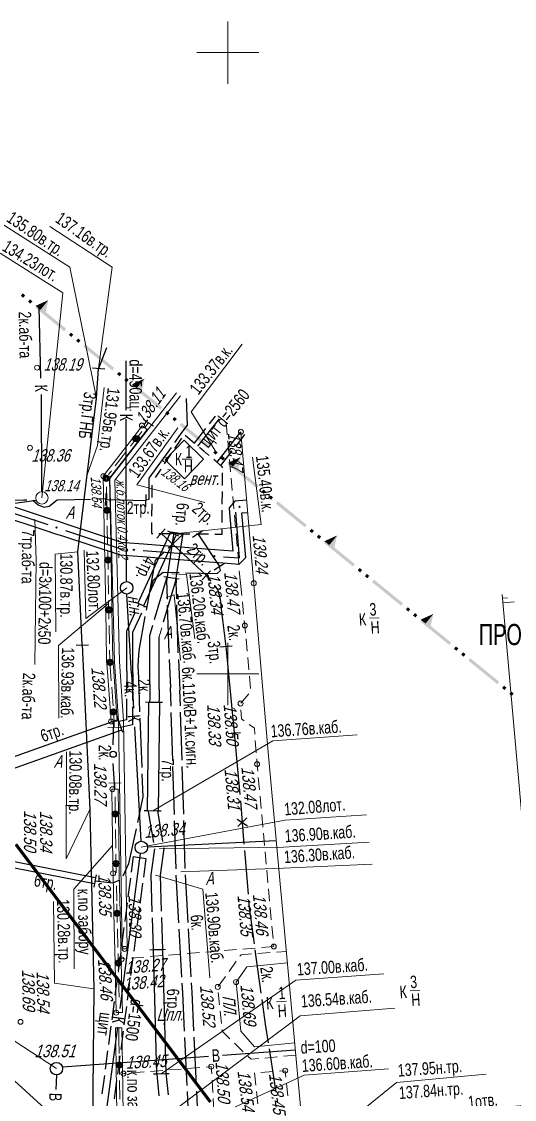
# Model space of a CAD drawing. Extents: x 10098 to 11902, y 8648 to 10202.
# Drawn here: x 11783.4 to 11823.1, y 8765.8 to 8852.5 of the extents above; entities that cross this region are included whole.
import ezdxf
from ezdxf.enums import TextEntityAlignment as Align

# ---------------------------------------------------------------- set-up
doc = ezdxf.new("R2010")
doc.units = 0
for name, color, linetype in [('1_Водопровод', 7, 'Continuous'), ('20_Строения', 7, 'Continuous'), ('21_Колодцы', 7, 'Continuous'), ('23_Ограждения', 7, 'Continuous'), ('25_Откосы', 7, 'Continuous'), ('38_Высотные_отметки', 7, 'Continuous'), ('50_Красные_линии', 7, 'Continuous'), ('51_Сетка_координат', 7, 'Continuous'), ('52_Топонимика', 7, 'Continuous'), ('Подписи_зданий', 7, 'Continuous')]:
    doc.layers.add(name, color=color, linetype=linetype)
for name, color, linetype, lineweight in [('4_Канализация', 16, 'Continuous', 30), ('6_Теплопровод', 3, 'Continuous', 30), ('7_Электрокабели', 1, 'Continuous', 30), ('8_Связь', 3, 'Continuous', 30)]:
    doc.layers.add(name, color=color, linetype=linetype, lineweight=lineweight)
doc.styles.add('mggt', font='russian_1251.shx', dxfattribs={"width": 0.75, "oblique": 18, "height": 1})
doc.styles.add('Style-RUSSIAN_1251', font='RUSSIAN_1251.shx')

msp = doc.modelspace()

# ---------------------------------------------------------------- hatches: boundary and pattern name
at = {"layer": '50_Красные_линии', "linetype": 'Continuous', "lineweight": 25}
for points in [[(11783.662, 8830.468), (11783.468, 8830.625), (11783.31, 8830.432), (11783.504, 8830.274)], [(11784.243, 8829.994), (11784.049, 8830.152), (11783.891, 8829.958), (11784.085, 8829.8)], [(11785.526, 8830.083), (11784.507, 8829.623), (11784.895, 8829.308)], [(11785.283, 8828.992), (11785.526, 8830.083), (11784.895, 8829.308)], [(11786.958, 8827.785), (11784.631, 8829.678), (11784.473, 8829.485), (11786.8, 8827.591)], [(11787.539, 8827.311), (11787.345, 8827.469), (11787.188, 8827.275), (11787.381, 8827.117)], [(11788.121, 8826.838), (11787.927, 8826.995), (11787.769, 8826.802), (11787.963, 8826.644)], [(11790.835, 8824.628), (11788.509, 8826.522), (11788.351, 8826.328), (11790.677, 8824.434)], [(11791.417, 8824.155), (11791.223, 8824.312), (11791.065, 8824.119), (11791.259, 8823.961)], [(11791.999, 8823.681), (11791.805, 8823.839), (11791.647, 8823.645), (11791.841, 8823.487)], [(11793.282, 8823.771), (11792.263, 8823.311), (11792.651, 8822.995)], [(11793.038, 8822.679), (11793.282, 8823.771), (11792.651, 8822.995)], [(11794.713, 8821.472), (11792.386, 8823.365), (11792.229, 8823.172), (11794.555, 8821.278)], [(11795.295, 8820.998), (11795.101, 8821.156), (11794.943, 8820.962), (11795.137, 8820.804)], [(11795.876, 8820.525), (11795.682, 8820.682), (11795.525, 8820.489), (11795.718, 8820.331)], [(11798.591, 8818.315), (11796.264, 8820.209), (11796.106, 8820.015), (11798.433, 8818.121)], [(11799.172, 8817.842), (11798.978, 8817.999), (11798.821, 8817.806), (11799.014, 8817.648)], [(11799.754, 8817.368), (11799.56, 8817.526), (11799.402, 8817.332), (11799.596, 8817.174)], [(11802.468, 8815.159), (11800.142, 8817.052), (11799.984, 8816.859), (11802.311, 8814.965)], [(11801.037, 8817.458), (11800.018, 8816.998), (11800.406, 8816.682)], [(11800.794, 8816.367), (11801.037, 8817.458), (11800.406, 8816.682)], [(11803.05, 8814.685), (11802.856, 8814.843), (11802.698, 8814.649), (11802.892, 8814.491)], [(11803.632, 8814.212), (11803.438, 8814.369), (11803.28, 8814.176), (11803.474, 8814.018)], [(11806.346, 8812.002), (11804.019, 8813.896), (11803.862, 8813.702), (11806.188, 8811.808)], [(11806.928, 8811.529), (11806.734, 8811.686), (11806.576, 8811.493), (11806.77, 8811.335)], [(11807.509, 8811.055), (11807.315, 8811.213), (11807.158, 8811.019), (11807.352, 8810.861)], [(11810.224, 8808.846), (11807.897, 8810.74), (11807.739, 8810.546), (11810.066, 8808.652)], [(11808.793, 8811.145), (11807.774, 8810.685), (11808.162, 8810.369)], [(11808.55, 8810.054), (11808.793, 8811.145), (11808.162, 8810.369)], [(11810.805, 8808.372), (11810.612, 8808.53), (11810.454, 8808.336), (11810.648, 8808.178)], [(11811.387, 8807.899), (11811.193, 8808.056), (11811.035, 8807.863), (11811.229, 8807.705)], [(11814.101, 8805.689), (11811.775, 8807.583), (11811.617, 8807.389), (11813.944, 8805.495)], [(11814.683, 8805.216), (11814.489, 8805.373), (11814.331, 8805.18), (11814.525, 8805.022)], [(11815.265, 8804.742), (11815.071, 8804.9), (11814.913, 8804.706), (11815.107, 8804.548)], [(11816.549, 8804.832), (11815.53, 8804.372), (11815.917, 8804.057)], [(11816.305, 8803.741), (11816.549, 8804.832), (11815.917, 8804.057)], [(11817.979, 8802.533), (11815.653, 8804.427), (11815.495, 8804.233), (11817.821, 8802.339)], [(11818.561, 8802.059), (11818.367, 8802.217), (11818.209, 8802.023), (11818.403, 8801.865)], [(11819.142, 8801.586), (11818.949, 8801.743), (11818.791, 8801.55), (11818.985, 8801.392)], [(11821.857, 8799.376), (11819.53, 8801.27), (11819.372, 8801.076), (11821.699, 8799.182)], [(11822.438, 8798.903), (11822.245, 8799.06), (11822.087, 8798.867), (11822.281, 8798.709)], [(11823.02, 8798.429), (11822.826, 8798.587), (11822.668, 8798.393), (11822.862, 8798.235)], [(11783.611, 8785.569), (11783.008, 8786.367), (11782.808, 8786.216), (11783.411, 8785.418)], [(11784.214, 8784.772), (11783.611, 8785.569), (11783.411, 8785.418), (11784.014, 8784.621)], [(11784.817, 8783.974), (11784.214, 8784.772), (11784.014, 8784.621), (11784.618, 8783.823)], [(11785.42, 8783.176), (11784.817, 8783.974), (11784.618, 8783.823), (11785.221, 8783.025)], [(11786.023, 8782.379), (11785.42, 8783.176), (11785.221, 8783.025), (11785.824, 8782.228)], [(11786.626, 8781.581), (11786.023, 8782.379), (11785.824, 8782.228), (11786.427, 8781.43)], [(11787.23, 8780.783), (11786.626, 8781.581), (11786.427, 8781.43), (11787.03, 8780.633)], [(11787.833, 8779.986), (11787.23, 8780.783), (11787.03, 8780.633), (11787.633, 8779.835)], [(11788.436, 8779.188), (11787.833, 8779.986), (11787.633, 8779.835), (11788.237, 8779.037)], [(11789.039, 8778.39), (11788.436, 8779.188), (11788.237, 8779.037), (11788.84, 8778.24)], [(11789.642, 8777.593), (11789.039, 8778.39), (11788.84, 8778.24), (11789.443, 8777.442)], [(11790.245, 8776.795), (11789.642, 8777.593), (11789.443, 8777.442), (11790.046, 8776.644)], [(11790.848, 8775.998), (11790.245, 8776.795), (11790.046, 8776.644), (11790.649, 8775.847)], [(11791.452, 8775.2), (11790.848, 8775.998), (11790.649, 8775.847), (11791.252, 8775.049)], [(11792.055, 8774.402), (11791.452, 8775.2), (11791.252, 8775.049), (11791.855, 8774.252)], [(11792.658, 8773.605), (11792.055, 8774.402), (11791.855, 8774.252), (11792.459, 8773.454)], [(11793.261, 8772.807), (11792.658, 8773.605), (11792.459, 8773.454), (11793.062, 8772.656)], [(11793.864, 8772.009), (11793.261, 8772.807), (11793.062, 8772.656), (11793.665, 8771.859)], [(11794.467, 8771.212), (11793.864, 8772.009), (11793.665, 8771.859), (11794.268, 8771.061)], [(11795.071, 8770.414), (11794.467, 8771.212), (11794.268, 8771.061), (11794.871, 8770.263)], [(11795.674, 8769.617), (11795.071, 8770.414), (11794.871, 8770.263), (11795.474, 8769.466)], [(11796.277, 8768.819), (11795.674, 8769.617), (11795.474, 8769.466), (11796.077, 8768.668)], [(11796.88, 8768.021), (11796.277, 8768.819), (11796.077, 8768.668), (11796.681, 8767.87)], [(11797.483, 8767.224), (11796.88, 8768.021), (11796.681, 8767.87), (11797.284, 8767.073)], [(11798.086, 8766.426), (11797.483, 8767.224), (11797.284, 8767.073), (11797.887, 8766.275)], [(11798.689, 8765.628), (11798.086, 8766.426), (11797.887, 8766.275), (11798.49, 8765.478)]]:
    msp.add_hatch(color=8, dxfattribs=at).paths.add_polyline_path(points)

# ---------------------------------------------------------------- linework, layer by layer
at = {"layer": '1_Водопровод', "color": 8, "linetype": 'Continuous', "lineweight": 30}
for p, q in [((11786.659, 8768.39), (11796.647, 8769.112)), ((11796.647, 8769.112), (11798.426, 8769.24)), ((11799.566, 8769.323), (11805.433, 8769.747)), ((11786.147, 8766.56), (11786.215, 8767.742))]:
    msp.add_line(p, q, dxfattribs=at)
at = {"layer": '1_Водопровод', "color": 8, "linetype": 'Continuous', "lineweight": 15}
msp.add_lwpolyline([(11773.778, 8771.82), (11780.729, 8771.793), (11786.182, 8768.241)], dxfattribs=at)
at = {"layer": '20_Строения', "color": 8, "linetype": 'Continuous', "lineweight": 15}
for points in [[(11822.092, 8806.397), (11824.298, 8781.627), (11825.66, 8765.438), (11805.985, 8763.728), (11803.239, 8793.698), (11801.044, 8819.462)], [(11805.382, 8770.305), (11802.145, 8770.009), (11801.039, 8771.248), (11800.653, 8775.209), (11801.518, 8776.445), (11804.792, 8776.745)]]:
    msp.add_lwpolyline(points, dxfattribs=at)
at = {"layer": '20_Строения', "color": 8, "lineweight": 15, "elevation": 139.064, "flags": 128}
msp.add_lwpolyline([(11794.939, 8817.241), (11796.467, 8818.813), (11798.035, 8817.287), (11796.507, 8815.716)], close=True, dxfattribs=at)
at = {"layer": '20_Строения', "color": 8, "lineweight": 15, "flags": 128}
for points in [[(11822.514, 8806.135), (11822.118, 8806.1)], [(11822.152, 8805.724), (11823.048, 8805.803)]]:
    msp.add_lwpolyline(points, dxfattribs=at)
at = {"layer": '21_Колодцы', "color": 8, "lineweight": 9}
for centre in [(11785.011, 8814.166), (11791.843, 8806.931)]:
    msp.add_circle(centre, 0.5, dxfattribs=at)
at = {"layer": '21_Колодцы', "color": 8, "linetype": 'Continuous'}
for centre in [(11791.843, 8806.931), (11793.02, 8786.044), (11786.182, 8768.241)]:
    msp.add_circle(centre, 0.5, dxfattribs=at)
at = {"layer": '23_Ограждения', "color": 8, "linetype": 'Continuous', "lineweight": 15}
for p, q in [((11793.177, 8820.512), (11793.995, 8819.938)), ((11792.144, 8818.333), (11793.062, 8819.519)), ((11792.405, 8819.079), (11793.094, 8819.971)), ((11792.801, 8818.773), (11793.493, 8819.668)), ((11793.586, 8820.225), (11793.294, 8819.819)), ((11799.941, 8819.253), (11799.852, 8820.249)), ((11789.958, 8815.915), (11792.405, 8819.079)), ((11790.458, 8815.744), (11792.801, 8818.773)), ((11800.074, 8817.759), (11799.986, 8818.755)), ((11790.921, 8816.751), (11791.838, 8817.937)), ((11800.207, 8816.264), (11800.119, 8817.261)), ((11790.385, 8816.059), (11790.615, 8816.355)), ((11790.008, 8813.158), (11789.958, 8815.915)), ((11790.508, 8813.167), (11790.458, 8815.744)), ((11800.34, 8814.77), (11800.252, 8815.766)), ((11790.242, 8814.024), (11790.224, 8815.058)), ((11800.474, 8813.276), (11800.385, 8814.272)), ((11790.271, 8812.412), (11790.244, 8813.912)), ((11790.08, 8809.158), (11790.008, 8813.158)), ((11790.58, 8809.167), (11790.508, 8813.167)), ((11800.607, 8811.782), (11800.518, 8812.778)), ((11790.307, 8810.412), (11790.28, 8811.912)), ((11800.74, 8810.288), (11800.651, 8811.284)), ((11790.343, 8808.413), (11790.316, 8809.913)), ((11790.152, 8805.159), (11790.08, 8809.158)), ((11790.652, 8805.168), (11790.58, 8809.167)), ((11800.873, 8808.794), (11800.784, 8809.79)), ((11801.006, 8807.3), (11800.917, 8808.296)), ((11790.379, 8806.413), (11790.352, 8807.913)), ((11801.006, 8807.3), (11801.109, 8806.305)), ((11790.415, 8804.413), (11790.388, 8805.913)), ((11801.161, 8805.808), (11801.264, 8804.813)), ((11790.224, 8801.159), (11790.152, 8805.159)), ((11790.724, 8801.169), (11790.652, 8805.168)), ((11790.451, 8802.414), (11790.424, 8803.914)), ((11801.316, 8804.316), (11801.359, 8803.902)), ((11801.359, 8803.902), (11801.412, 8803.321)), ((11801.457, 8802.823), (11801.547, 8801.827)), ((11790.474, 8801.164), (11790.46, 8801.914)), ((11801.592, 8801.329), (11801.682, 8800.333)), ((11790.294, 8800.169), (11790.224, 8801.159)), ((11790.597, 8799.439), (11790.49, 8800.935)), ((11790.522, 8800.496), (11790.495, 8800.868)), ((11790.793, 8800.205), (11790.722, 8801.195)), ((11790.58, 8796.179), (11790.294, 8800.169)), ((11791.078, 8796.215), (11790.793, 8800.205)), ((11801.727, 8799.835), (11801.818, 8798.839)), ((11790.74, 8797.444), (11790.633, 8798.94)), ((11801.685, 8798.398), (11801.034, 8797.639)), ((11790.829, 8796.197), (11790.776, 8796.945)), ((11801.049, 8797.123), (11801.092, 8796.396)), ((11790.833, 8795.697), (11790.829, 8796.197)), ((11801.092, 8796.396), (11801.313, 8796.237)), ((11791.333, 8795.707), (11790.333, 8795.687)), ((11801.719, 8795.946), (11802.13, 8795.65)), ((11802.13, 8795.65), (11802.167, 8795.158)), ((11802.205, 8794.659), (11802.28, 8793.662)), ((11802.317, 8793.163), (11802.349, 8792.74)), ((11802.349, 8792.74), (11802.401, 8792.167)), ((11802.447, 8791.669), (11802.538, 8790.673)), ((11790.39, 8791.215), (11791.39, 8791.234)), ((11790.89, 8791.225), (11790.893, 8790.725)), ((11790.672, 8788.74), (11790.643, 8790.721)), ((11790.913, 8789.363), (11790.902, 8790.106)), ((11791.172, 8788.747), (11791.143, 8790.729)), ((11802.584, 8790.175), (11802.675, 8789.18)), ((11790.933, 8787.994), (11790.911, 8789.493)), ((11790.731, 8784.74), (11790.672, 8788.74)), ((11791.23, 8784.748), (11791.172, 8788.747)), ((11802.72, 8788.682), (11802.811, 8787.686)), ((11790.962, 8785.994), (11790.94, 8787.494)), ((11802.857, 8787.188), (11802.948, 8786.192)), ((11802.994, 8785.694), (11803.085, 8784.698)), ((11790.742, 8783.953), (11790.731, 8784.74)), ((11790.991, 8783.994), (11790.97, 8785.494)), ((11791.242, 8783.962), (11791.23, 8784.748)), ((11790.492, 8783.951), (11790.492, 8783.953)), ((11790.738, 8784.203), (11790.734, 8784.498)), ((11790.817, 8780.739), (11790.742, 8783.951)), ((11791.316, 8780.751), (11791.242, 8783.962)), ((11803.13, 8784.2), (11803.221, 8783.205)), ((11791.043, 8781.749), (11791.015, 8782.953)), ((11803.267, 8782.707), (11803.358, 8781.711)), ((11791.084, 8779.995), (11791.049, 8781.495)), ((11790.909, 8776.74), (11790.817, 8780.739)), ((11791.409, 8776.752), (11791.316, 8780.751)), ((11803.403, 8781.213), (11803.495, 8780.217)), ((11803.54, 8779.719), (11803.631, 8778.723)), ((11791.13, 8777.996), (11791.095, 8779.495)), ((11800.701, 8777.828), (11799.704, 8777.747)), ((11802.196, 8777.949), (11801.199, 8777.868)), ((11803.691, 8778.07), (11802.694, 8777.989)), ((11803.677, 8778.225), (11803.691, 8778.07)), ((11791.177, 8775.996), (11791.142, 8777.496)), ((11791.73, 8777.102), (11791.401, 8777.075)), ((11793.225, 8777.223), (11792.228, 8777.142)), ((11794.72, 8777.344), (11793.724, 8777.263)), ((11796.215, 8777.465), (11795.219, 8777.384)), ((11797.711, 8777.586), (11796.714, 8777.505)), ((11799.206, 8777.707), (11798.209, 8777.626)), ((11800.969, 8777.283), (11801.058, 8777.405)), ((11801.058, 8777.405), (11801.904, 8777.469)), ((11802.403, 8777.506), (11803.4, 8777.581)), ((11803.899, 8777.618), (11804.707, 8777.679)), ((11791.002, 8772.741), (11790.909, 8776.74)), ((11791.502, 8772.753), (11791.409, 8776.752)), ((11800.087, 8776.069), (11800.675, 8776.878)), ((11791.223, 8773.997), (11791.188, 8775.496)), ((11799.205, 8774.856), (11799.793, 8775.665)), ((11799.322, 8773.372), (11799.222, 8774.367)), ((11799.472, 8771.88), (11799.372, 8772.875)), ((11790.992, 8768.524), (11790.951, 8771.515)), ((11791.492, 8768.531), (11791.451, 8771.521)), ((11799.535, 8771.255), (11799.522, 8771.382)), ((11800.16, 8770.647), (11799.535, 8771.255)), ((11791.229, 8769.462), (11791.214, 8770.583)), ((11801.236, 8769.602), (11800.519, 8770.299)), ((11791.252, 8767.777), (11791.231, 8769.277)), ((11801.864, 8768.991), (11801.594, 8769.253)), ((11803.979, 8769.189), (11802.983, 8769.096)), ((11805.472, 8769.329), (11804.476, 8769.236)), ((11791.046, 8764.524), (11790.992, 8768.524)), ((11791.546, 8764.531), (11791.492, 8768.531)), ((11797.737, 8768.329), (11796.741, 8768.25)), ((11798.657, 8768.401), (11798.236, 8768.368)), ((11798.692, 8767.824), (11798.657, 8768.401)), ((11802.485, 8769.049), (11801.864, 8768.991)), ((11791.756, 8767.859), (11791.581, 8767.845)), ((11793.251, 8767.976), (11792.254, 8767.898)), ((11794.747, 8768.094), (11793.75, 8768.015)), ((11796.242, 8768.211), (11795.245, 8768.133)), ((11802.145, 8767.904), (11802.256, 8766.91)), ((11803.646, 8768.01), (11802.648, 8767.939)), ((11804.616, 8768.078), (11804.145, 8768.045)), ((11804.67, 8767.553), (11804.616, 8768.078)), ((11791.279, 8765.778), (11791.258, 8767.277)), ((11798.782, 8766.327), (11798.722, 8767.325)), ((11804.824, 8766.061), (11804.722, 8767.056)), ((11798.873, 8764.83), (11798.812, 8765.828)), ((11802.311, 8766.413), (11802.421, 8765.419))]:
    msp.add_line(p, q, dxfattribs=at)
for points in [[(11793.094, 8819.971), (11793.493, 8819.668)], [(11790.58, 8796.179), (11791.078, 8796.215)], [(11790.643, 8790.721), (11791.143, 8790.728)], [(11791.002, 8772.747), (11791.502, 8772.753)], [(11790.951, 8771.515), (11791.451, 8771.522)], [(11791.214, 8770.583), (11791.214, 8771.518)]]:
    msp.add_lwpolyline(points, dxfattribs=at)
at = {"layer": '23_Ограждения', "color": 8, "linetype": 'Continuous', "lineweight": 30}
for centre, radius in [((11792.603, 8818.926), 0.25), ((11792.603, 8818.926), 0.175), ((11792.603, 8818.926), 0.1), ((11790.208, 8815.744), 0.25), ((11790.208, 8815.744), 0.175), ((11790.208, 8815.744), 0.1), ((11790.258, 8813.162), 0.25), ((11790.258, 8813.162), 0.175), ((11790.258, 8813.162), 0.1), ((11790.33, 8809.163), 0.25), ((11790.33, 8809.163), 0.175), ((11790.33, 8809.163), 0.1), ((11790.402, 8805.163), 0.25), ((11790.402, 8805.163), 0.175), ((11790.402, 8805.163), 0.1), ((11790.49, 8800.935), 0.25), ((11790.49, 8800.935), 0.175), ((11790.49, 8800.935), 0.1), ((11790.775, 8796.945), 0.25), ((11790.775, 8796.945), 0.175), ((11790.775, 8796.945), 0.1), ((11790.922, 8788.743), 0.25), ((11790.922, 8788.743), 0.175), ((11790.922, 8788.743), 0.1), ((11790.98, 8784.744), 0.25), ((11790.98, 8784.744), 0.175), ((11790.98, 8784.744), 0.1), ((11791.066, 8780.745), 0.25), ((11791.066, 8780.745), 0.175), ((11791.066, 8780.745), 0.1), ((11791.159, 8776.746), 0.25), ((11791.159, 8776.746), 0.175), ((11791.159, 8776.746), 0.1), ((11791.241, 8768.527), 0.25), ((11791.241, 8768.527), 0.175), ((11791.241, 8768.527), 0.1)]:
    msp.add_circle(centre, radius, dxfattribs=at)
at = {"layer": '25_Откосы', "color": 8, "linetype": 'Continuous', "lineweight": 15}
for points in [[(11791.469, 8777.881), (11791.193, 8796.222), (11790.862, 8800.985), (11790.492, 8815.729), (11795.865, 8822.633)], [(11791.869, 8777.887), (11791.593, 8796.239), (11791.261, 8801.004), (11790.895, 8815.596), (11796.181, 8822.387)], [(11791.469, 8777.881), (11791.869, 8777.887)]]:
    msp.add_lwpolyline(points, dxfattribs=at)
at = {"layer": '38_Высотные_отметки', "color": 8, "lineweight": 9}
for centre in [(11784.619, 8824.649, 138.19), (11793.064, 8819.994), (11801.042, 8819.489, 138.47), (11784.047, 8818.2, 138.36), (11794.938, 8817.244, 138.16), (11789.958, 8815.915, 138.64), (11802.081, 8807.298), (11801.359, 8803.902), (11801.019, 8797.622), (11790.58, 8796.179), (11802.349, 8792.74), (11790.688, 8790.725), (11790.742, 8783.957), (11791.672, 8777.879), (11803.691, 8778.07), (11791.428, 8777.035), (11800.653, 8775.209), (11799.177, 8774.818), (11791.002, 8772.747), (11783.284, 8772.008), (11798.657, 8768.401), (11804.616, 8768.078), (11791.581, 8767.845)]:
    msp.add_circle(centre, 0.2, dxfattribs=at)
at = {"layer": '4_Канализация', "color": 8, "linetype": 'Continuous', "lineweight": 30}
for p, q in [((11784.932, 8823.792), (11784.782, 8829.557)), ((11791.807, 8821.22), (11791.803, 8825.198)), ((11785.01, 8814.666), (11784.988, 8822.483)), ((11791.822, 8807.519), (11791.808, 8820.507)), ((11782.452, 8813.693), (11784.541, 8813.995)), ((11792.217, 8800.016), (11791.856, 8806.431)), ((11792.217, 8800.016), (11792.38, 8797.242)), ((11792.464, 8795.745), (11792.977, 8786.542)), ((11793.519, 8786.081), (11803.889, 8786.607)), ((11792.937, 8785.551), (11791.288, 8773.074)), ((11792.235, 8784.054), (11792.4, 8785.303)), ((11792.4, 8785.303), (11793.388, 8785.142)), ((11793.388, 8785.142), (11793.191, 8783.655)), ((11791.973, 8782.072), (11792.17, 8783.559)), ((11793.126, 8783.159), (11792.929, 8781.672)), ((11791.711, 8780.089), (11791.908, 8781.576)), ((11792.864, 8781.176), (11792.667, 8779.689)), ((11791.449, 8778.106), (11791.646, 8779.593)), ((11792.601, 8779.194), (11792.405, 8777.707)), ((11791.187, 8776.123), (11791.384, 8777.61)), ((11792.339, 8777.211), (11792.143, 8775.724)), ((11790.925, 8774.141), (11791.121, 8775.628)), ((11792.077, 8775.228), (11791.881, 8773.741)), ((11790.663, 8772.158), (11790.859, 8773.645)), ((11791.815, 8773.245), (11791.619, 8771.758)), ((11791.092, 8771.587), (11789.376, 8758.605)), ((11790.401, 8770.175), (11790.597, 8771.662)), ((11791.553, 8771.263), (11791.357, 8769.776)), ((11790.139, 8768.192), (11790.335, 8769.679)), ((11791.291, 8769.28), (11791.095, 8767.793)), ((11789.877, 8766.21), (11790.073, 8767.697)), ((11791.029, 8767.297), (11790.833, 8765.81))]:
    msp.add_line(p, q, dxfattribs=at)
at = {"layer": '4_Канализация', "color": 8, "linetype": 'Continuous', "lineweight": 15}
msp.add_line((11791.825, 8807.43), (11791.822, 8807.519), dxfattribs=at)
for points in [[(11785.011, 8814.166), (11786.686, 8830.681), (11781.65, 8833.869)], [(11793.004, 8786.055), (11804.598, 8788.231), (11811.165, 8788.668)]]:
    msp.add_lwpolyline(points, dxfattribs=at)
at = {"layer": '51_Сетка_координат', "color": 8, "lineweight": 15}
for points in [[(11800, 8852.5), (11800, 8847.5)], [(11797.5, 8850), (11802.5, 8850)], [(11800, 8802.5), (11800, 8797.5)], [(11797.5, 8800), (11802.5, 8800)]]:
    msp.add_lwpolyline(points, dxfattribs=at)
at = {"layer": '6_Теплопровод', "color": 8, "linetype": 'Continuous', "lineweight": 30}
for p, q in [((11781.019, 8813.488), (11785.477, 8812.021)), ((11785.633, 8812.496), (11781.175, 8813.963)), ((11800.547, 8813.917), (11800.091, 8813.376)), ((11800.091, 8813.376), (11800.126, 8812.971)), ((11800.889, 8813.946), (11800.547, 8813.917)), ((11801.51, 8813.999), (11800.889, 8813.946)), ((11780.863, 8813.013), (11785.321, 8811.546)), ((11786.346, 8812.262), (11785.633, 8812.496)), ((11800.126, 8812.971), (11800.393, 8809.877)), ((11800.942, 8809.333), (11800.624, 8813.014)), ((11801.13, 8812.963), (11801.594, 8813.003)), ((11801.44, 8809.376), (11801.13, 8812.963)), ((11787.058, 8812.028), (11786.346, 8812.262)), ((11791.534, 8810.555), (11787.058, 8812.028)), ((11785.321, 8811.546), (11786.033, 8811.312)), ((11786.033, 8811.312), (11786.746, 8811.078)), ((11786.746, 8811.078), (11791.222, 8809.605)), ((11786.902, 8811.553), (11791.378, 8810.08)), ((11791.378, 8810.08), (11791.665, 8810.058)), ((11791.704, 8810.556), (11791.417, 8810.578)), ((11792.452, 8810.498), (11791.704, 8810.556)), ((11793.199, 8810.439), (11792.452, 8810.498)), ((11793.161, 8809.941), (11798.145, 8809.551)), ((11798.184, 8810.05), (11793.199, 8810.439)), ((11798.932, 8809.992), (11798.184, 8810.05)), ((11799.68, 8809.933), (11798.932, 8809.992)), ((11800.393, 8809.877), (11799.68, 8809.933)), ((11791.222, 8809.605), (11791.339, 8809.582)), ((11791.339, 8809.582), (11791.626, 8809.559)), ((11791.626, 8809.559), (11792.374, 8809.501)), ((11792.374, 8809.501), (11793.122, 8809.442)), ((11793.122, 8809.442), (11798.106, 8809.053)), ((11798.106, 8809.053), (11798.854, 8808.995)), ((11799.641, 8809.435), (11800.942, 8809.333)), ((11800.903, 8808.835), (11801.44, 8809.376)), ((11798.854, 8808.995), (11799.602, 8808.936)), ((11799.602, 8808.936), (11800.903, 8808.835))]:
    msp.add_line(p, q, dxfattribs=at)
at = {"layer": '6_Теплопровод', "color": 8, "linetype": 'Continuous', "lineweight": 15}
msp.add_lwpolyline([(11784.44, 8800.773), (11784.536, 8809.12), (11784.443, 8812.462)], dxfattribs=at)
at = {"layer": '6_Теплопровод', "color": 8, "linetype": 'Continuous', "lineweight": 30}
for centre in [(11800.931, 8813.448), (11786.19, 8811.787), (11792.413, 8809.999), (11798.893, 8809.493)]:
    msp.add_circle(centre, 0.05, dxfattribs=at)
at = {"layer": '7_Электрокабели', "color": 8, "linetype": 'Continuous', "lineweight": 30}
for p, q in [((11790.203, 8826.236), (11789.58, 8824.592)), ((11796.746, 8820.033), (11796.664, 8822.181)), ((11795.732, 8818.627), (11796.324, 8819.448)), ((11796.324, 8819.448), (11796.746, 8820.033)), ((11796.246, 8818.979), (11795.691, 8818.148)), ((11797.119, 8818.714), (11796.552, 8819.191)), ((11797.317, 8818.547), (11797.119, 8818.714)), ((11793.657, 8815.748), (11795.44, 8818.222)), ((11795.413, 8817.731), (11794.859, 8816.899)), ((11798.082, 8817.903), (11797.714, 8818.213)), ((11799.046, 8817.092), (11798.861, 8817.247)), ((11799.565, 8816.655), (11799.046, 8817.092)), ((11794.582, 8816.483), (11794.14, 8815.821)), ((11799.553, 8815.177), (11799.562, 8816.177)), ((11799.565, 8816.575), (11799.565, 8816.655)), ((11793.657, 8814.054), (11793.657, 8815.748)), ((11793.869, 8815.198), (11793.86, 8814.198)), ((11799.541, 8813.677), (11799.549, 8814.677)), ((11779.048, 8813.971), (11783.546, 8814.006)), ((11783.546, 8814.006), (11783.794, 8814.008)), ((11784.284, 8813.986), (11784.705, 8813.612)), ((11784.705, 8813.612), (11785.153, 8813.413)), ((11785.153, 8813.413), (11785.601, 8813.513)), ((11785.601, 8813.513), (11786.249, 8814.011)), ((11786.249, 8814.011), (11787.669, 8814.047)), ((11787.669, 8814.047), (11788.919, 8814.079)), ((11789.418, 8814.091), (11790.167, 8814.11)), ((11793.404, 8814.01), (11793.657, 8814.054)), ((11793.856, 8813.698), (11793.847, 8812.698)), ((11799.529, 8812.177), (11799.537, 8813.177)), ((11793.843, 8812.198), (11793.835, 8811.306)), ((11799.521, 8811.256), (11799.524, 8811.677)), ((11793.835, 8811.306), (11793.943, 8811.305)), ((11794.442, 8811.301), (11795.442, 8811.292)), ((11795.186, 8810.118), (11796.407, 8811.283)), ((11795.942, 8811.287), (11796.942, 8811.279)), ((11797.15, 8810.997), (11797.983, 8811.55)), ((11797.442, 8811.274), (11798.442, 8811.266)), ((11797.566, 8811.273), (11799.309, 8808.65)), ((11798.942, 8811.261), (11799.298, 8811.258)), ((11799.298, 8811.258), (11799.521, 8811.256)), ((11793.534, 8805.706), (11794.166, 8809.145)), ((11794.166, 8809.145), (11794.696, 8809.651)), ((11794.696, 8809.651), (11794.824, 8809.773)), ((11798.893, 8808.373), (11799.725, 8808.927)), ((11794.09, 8804.395), (11795.056, 8807.619)), ((11795.056, 8807.619), (11795.086, 8807.816)), ((11795.086, 8807.816), (11795.073, 8807.541)), ((11795.119, 8806.032), (11795.073, 8807.541)), ((11795.082, 8805.094), (11795.774, 8807.403)), ((11795.774, 8807.403), (11795.82, 8807.703)), ((11795.817, 8807.683), (11795.833, 8807.33)), ((11795.869, 8806.056), (11795.833, 8807.33)), ((11798.64, 8807.473), (11798.249, 8807.945)), ((11799.196, 8806.8), (11798.958, 8807.087)), ((11799.395, 8806.003), (11799.196, 8806.8)), ((11792.728, 8805.391), (11792.841, 8805.637)), ((11793.427, 8805.122), (11793.534, 8805.706)), ((11796.001, 8801.695), (11795.884, 8805.556)), ((11799.515, 8805.011), (11799.395, 8806.003)), ((11791.849, 8803.481), (11792.519, 8804.937)), ((11792.349, 8803.373), (11793.055, 8804.932)), ((11793.261, 8805.387), (11793.282, 8805.434)), ((11794.809, 8804.185), (11795.082, 8805.094)), ((11795.251, 8801.671), (11795.134, 8805.532)), ((11799.843, 8802.224), (11799.515, 8805.011)), ((11792.861, 8802.037), (11793.337, 8804.631)), ((11793.697, 8803.086), (11793.946, 8803.916)), ((11791.849, 8800.227), (11791.849, 8803.481)), ((11792.349, 8800.084), (11792.349, 8803.373)), ((11793.697, 8799.168), (11793.697, 8803.086)), ((11794.447, 8798.738), (11794.447, 8802.976)), ((11788.266, 8802.333), (11788.864, 8789.105)), ((11792.772, 8800.635), (11792.809, 8801.541)), ((11792.809, 8801.541), (11792.861, 8802.037)), ((11792.808, 8799.678), (11792.772, 8800.635)), ((11795.267, 8801.171), (11795.373, 8798.914)), ((11796.018, 8801.176), (11796.133, 8798.703)), ((11791.849, 8800.227), (11791.823, 8798.502)), ((11792.349, 8800.084), (11792.32, 8797.855)), ((11792.912, 8796.945), (11792.808, 8799.678)), ((11793.697, 8799.168), (11793.697, 8797.984)), ((11794.447, 8798.738), (11794.447, 8797.924)), ((11795.419, 8797.405), (11795.373, 8798.914)), ((11796.168, 8797.429), (11796.133, 8798.703)), ((11791.82, 8798.002), (11791.813, 8796.306)), ((11793.353, 8797.748), (11793.603, 8797.745)), ((11793.603, 8797.745), (11793.503, 8789.005)), ((11793.603, 8797.745), (11794.477, 8797.735)), ((11793.697, 8797.984), (11793.669, 8797.795)), ((11794.477, 8797.735), (11794.377, 8788.995)), ((11794.447, 8797.924), (11794.411, 8797.685)), ((11794.477, 8797.735), (11794.727, 8797.732)), ((11792.317, 8797.355), (11792.311, 8795.91)), ((11795.551, 8793.044), (11795.434, 8796.905)), ((11796.301, 8793.068), (11796.183, 8796.929)), ((11780.924, 8792.69), (11791.146, 8796.337)), ((11790.764, 8794.292), (11790.795, 8796.211)), ((11791.146, 8796.337), (11791.062, 8796.572)), ((11791.44, 8795.513), (11791.146, 8796.337)), ((11791.813, 8796.306), (11791.235, 8796.168)), ((11793.081, 8792.47), (11792.931, 8796.446)), ((11781.218, 8791.866), (11791.44, 8795.513)), ((11792.311, 8795.91), (11791.351, 8795.682)), ((11791.524, 8795.278), (11791.44, 8795.513)), ((11800.984, 8790.3), (11800.526, 8795.254)), ((11790.888, 8790.725), (11790.754, 8792.793)), ((11795.683, 8788.682), (11795.566, 8792.544)), ((11796.433, 8788.707), (11796.316, 8792.568)), ((11793.17, 8790.121), (11793.1, 8791.971)), ((11792.727, 8788.04), (11793.17, 8790.121)), ((11788.864, 8789.105), (11789.183, 8774.672)), ((11801.315, 8786.292), (11801.025, 8789.802)), ((11793.253, 8789.008), (11793.503, 8789.005)), ((11793.503, 8789.005), (11794.377, 8788.995)), ((11793.57, 8788.938), (11793.989, 8786.428)), ((11794.321, 8788.996), (11794.733, 8786.525)), ((11794.377, 8788.995), (11794.627, 8788.992)), ((11796.565, 8784.346), (11796.448, 8788.207)), ((11800.754, 8788.325), (11801.586, 8787.769)), ((11800.806, 8787.727), (11801.53, 8788.417)), ((11792.025, 8784.74), (11792.623, 8787.551)), ((11795.816, 8784.321), (11795.699, 8788.183)), ((11794.071, 8785.934), (11793.794, 8783.839)), ((11794.071, 8785.935), (11794.071, 8785.934)), ((11794.829, 8785.946), (11794.546, 8783.801)), ((11794.815, 8786.032), (11794.829, 8785.946)), ((11801.646, 8782.284), (11801.356, 8785.794)), ((11789.236, 8783.1), (11779.971, 8784.943)), ((11789.334, 8783.59), (11780.069, 8785.433)), ((11791.547, 8783.745), (11792.025, 8784.74)), ((11789.236, 8783.1), (11789.188, 8782.854)), ((11789.334, 8783.59), (11789.236, 8783.1)), ((11789.285, 8783.345), (11790.729, 8783.195)), ((11789.383, 8783.835), (11789.334, 8783.59)), ((11790.729, 8783.195), (11791.223, 8783.407)), ((11793.794, 8783.839), (11793.879, 8780.863)), ((11794.546, 8783.801), (11794.628, 8780.911)), ((11796.053, 8779.964), (11795.837, 8783.821)), ((11796.802, 8779.99), (11796.587, 8783.847)), ((11801.734, 8781.219), (11801.687, 8781.785)), ((11794.642, 8780.411), (11794.715, 8777.841)), ((11802.136, 8778.293), (11801.734, 8781.219)), ((11793.893, 8780.364), (11793.965, 8777.819)), ((11796.296, 8775.607), (11796.081, 8779.465)), ((11797.046, 8775.634), (11796.83, 8779.491)), ((11793.715, 8777.812), (11793.965, 8777.819)), ((11793.965, 8777.819), (11794.715, 8777.841)), ((11793.965, 8777.819), (11794.255, 8767.819)), ((11794.715, 8777.841), (11794.965, 8777.848)), ((11794.715, 8777.841), (11795.005, 8767.841)), ((11802.684, 8774.309), (11802.205, 8777.798)), ((11789.183, 8774.672), (11789.032, 8759.075)), ((11796.366, 8774.348), (11796.324, 8775.108)), ((11796.509, 8771.249), (11796.366, 8774.348)), ((11797.116, 8774.386), (11797.074, 8775.134)), ((11797.259, 8771.276), (11797.116, 8774.386)), ((11803.027, 8771.818), (11802.753, 8773.813)), ((11803.262, 8770.329), (11803.027, 8771.818)), ((11796.71, 8766.89), (11796.532, 8770.75)), ((11797.459, 8766.918), (11797.282, 8770.777)), ((11803.888, 8766.356), (11803.339, 8769.835)), ((11794.005, 8767.812), (11794.255, 8767.819)), ((11794.255, 8767.819), (11795.005, 8767.841)), ((11794.257, 8767.793), (11794.428, 8766.052)), ((11795.003, 8767.867), (11795.174, 8766.125)), ((11795.005, 8767.841), (11795.255, 8767.848)), ((11796.864, 8763.535), (11796.733, 8766.391)), ((11797.608, 8763.701), (11797.482, 8766.418)), ((11804.024, 8765.49), (11803.965, 8765.862))]:
    msp.add_line(p, q, dxfattribs=at)
at = {"layer": '7_Электрокабели', "color": 8, "linetype": 'Continuous', "lineweight": 15}
for p, q in [((11798.479, 8817.569), (11798.082, 8817.903)), ((11794.447, 8802.976), (11794.666, 8803.706))]:
    msp.add_line(p, q, dxfattribs=at)
for points in [[(11789.403, 8822.189), (11787.271, 8832.724), (11781.706, 8836.273)], [(11789.58, 8824.592), (11790.678, 8832.735), (11785.639, 8836.018)], [(11799.074, 8817.79), (11797.028, 8821.085), (11801.135, 8826.546)], [(11788.656, 8816.013), (11789.491, 8818.388), (11790.02, 8823.052)], [(11798.126, 8813.793), (11792.667, 8815.223), (11795.972, 8819.803)], [(11795.704, 8811.289), (11802.668, 8812.017), (11801.97, 8817.441)], [(11791.843, 8806.931), (11788.557, 8804.468), (11788.413, 8809.965)], [(11787.909, 8809.837), (11786.069, 8809.646), (11786.131, 8803.392)], [(11795.47, 8808.07), (11796.671, 8807.993), (11797.34, 8802.835)], [(11786.361, 8796.445), (11786.354, 8802.302), (11790.377, 8805.673)], [(11795.024, 8806.145), (11795.664, 8806.357), (11796.177, 8801.12)], [(11810.424, 8795.091), (11803.623, 8794.609), (11793.94, 8789)], [(11786.997, 8793.732), (11786.956, 8785.114), (11788.864, 8789.105)], [(11811.37, 8786.468), (11804.474, 8786.062), (11794.45, 8785.94)], [(11787.596, 8776.261), (11787.587, 8782.69), (11790.71, 8786.194)], [(11811.609, 8784.691), (11804.466, 8784.366), (11796.198, 8784.087)], [(11798.552, 8775.562), (11797.965, 8782.684), (11794.17, 8783.82)], [(11789.183, 8774.672), (11786.033, 8775.131), (11785.945, 8781.679)], [(11812.568, 8775.867), (11805.478, 8775.354), (11794.63, 8767.83)], [(11813.435, 8773.117), (11805.821, 8772.487), (11794.97, 8764.37)], [(11774.075, 8767.912), (11782.179, 8767.817), (11788.015, 8762.512)], [(11812.948, 8768.214), (11806.137, 8767.714), (11797.236, 8763.618)]]:
    msp.add_lwpolyline(points, dxfattribs=at)
at = {"layer": '7_Электрокабели', "color": 8, "linetype": 'Continuous', "lineweight": 30}
for points in [[(11789.081, 8824.629), (11790.079, 8824.555)], [(11789.403, 8822.189), (11789.58, 8824.592)], [(11788.656, 8816.013), (11789.403, 8822.189)], [(11797.579, 8818.327), (11799.306, 8820.541)], [(11801.015, 8819.48), (11799.11, 8817.038)], [(11787.909, 8809.837), (11788.656, 8816.013)], [(11790.15, 8813.548), (11790.18, 8814.548)], [(11793.387, 8813.448), (11793.417, 8814.448)], [(11790.165, 8814.048), (11793.402, 8813.948)], [(11794.274, 8810.931), (11794.952, 8811.667)], [(11792.746, 8805.68), (11795.374, 8811.394)], [(11795.828, 8811.186), (11793.2, 8805.472)], [(11794.613, 8811.299), (11798.249, 8807.945)], [(11795.647, 8811.413), (11795.093, 8807.815)], [(11796.055, 8811.081), (11795.147, 8811.499)], [(11795.4, 8811.451), (11796.636, 8811.261)], [(11795.835, 8807.701), (11796.075, 8809.262), (11796.389, 8811.299)], [(11788.266, 8802.333), (11787.909, 8809.837)], [(11797.91, 8807.577), (11798.588, 8808.313)], [(11794.846, 8807.853), (11796.082, 8807.663)], [(11793.427, 8805.367), (11792.519, 8805.785)], [(11787.767, 8802.309), (11788.765, 8802.357)], [(11799.345, 8802.175), (11800.341, 8802.273)], [(11800.526, 8795.254), (11799.843, 8802.224)], [(11800.027, 8795.205), (11800.525, 8795.254)], [(11800.525, 8795.254), (11801.024, 8795.303)]]:
    msp.add_lwpolyline(points, dxfattribs=at)
at = {"layer": '7_Электрокабели', "color": 8, "linetype": 'Continuous', "lineweight": 30, "flags": 128}
for points in [[(11798.522, 8820.134), (11798.991, 8820.736)], [(11797.295, 8818.565), (11798.216, 8819.748)], [(11800.656, 8818.339), (11801.372, 8819.258)], [(11799.428, 8816.77), (11800.35, 8817.954)], [(11793.709, 8806.657), (11794.009, 8807.586), (11794.783, 8808.194), (11796.078, 8808.162)], [(11796.578, 8808.15), (11799.142, 8808.087), (11799.4, 8808.315), (11799.309, 8808.65)]]:
    msp.add_lwpolyline(points, dxfattribs=at)
at = {"layer": '7_Электрокабели', "color": 8, "linetype": 'Continuous', "lineweight": 30}
msp.add_circle((11790.752, 8793.543), 0.25, dxfattribs=at)
at = {"layer": '8_Связь', "color": 8, "linetype": 'Continuous', "lineweight": 15}
msp.add_lwpolyline([(11808.468, 8762.992), (11813.574, 8767.137), (11820.8, 8767.797)], dxfattribs=at)
at = {"layer": 'Подписи_зданий', "color": 8, "linetype": 'Continuous', "lineweight": 15}
for p, q in [((11796.311, 8817.285), (11797.111, 8817.285)), ((11811.396, 8804.479), (11812.194, 8804.53)), ((11814.675, 8774.507), (11815.473, 8774.557)), ((11803.915, 8773.616), (11804.714, 8773.667))]:
    msp.add_line(p, q, dxfattribs=at)

# ---------------------------------------------------------------- texts
at = {"layer": '1_Водопровод', "color": 8, "linetype": 'Continuous', "lineweight": 15, "style": 'mggt', "width": 0.75}
for s, rotation, p in [('d=100', 3.49633, (11805.884, 8769.435)), ('В                   ', 3.61452, (11798.729, 8768.776)), ('В                   ', 268.1938, (11785.614, 8766.304))]:
    msp.add_text(s, height=1, rotation=rotation, dxfattribs=at).set_placement(p)
at = {"layer": '38_Высотные_отметки', "color": 8, "lineweight": 15, "style": 'mggt', "oblique": 18}
for s, height, width, p in [('138.19', 1, 0.75, (11785.141, 8824.409, 138.19)), ('138.36', 1, 0.75, (11784.164, 8817.089, 138.36)), ('138.14', 0.9, 0.75, (11785.2, 8814.707, 138.14)), ('138.51    ', 1, 0.8, (11784.41, 8769.163))]:
    msp.add_text(s, height=height, dxfattribs=dict(at, width=width)).set_placement(p)
for s, height, rotation, width, p in [('138.11    ', 1, 54.84999, 0.75, (11793.264, 8819.992)), ('138.47', 1, 274.88113, 0.75, (11799.987, 8819.401, 138.47)), ('138.16', 0.8, 322.76276, 0.75, (11794.533, 8816.115, 138.16)), ('138.64', 0.8, 272.80183, 0.75, (11788.94, 8815.885, 138.64)), ('139.24', 1, 275.12535, 0.75, (11801.982, 8811.169, 139.24)), ('138.34    ', 1, 275.39808, 0.8, (11798.335, 8808.069)), ('138.47    ', 1, 275.39808, 0.8, (11799.69, 8808.198)), ('н.н.', 1, 276.01943, 0.75, (11791.928, 8806.298)), ('138.22    ', 1, 274.368, 0.8, (11788.991, 8800.533)), ('138.33    ', 1, 272.59248, 0.8, (11798.323, 8797.573)), ('138.50    ', 1, 274.15321, 0.8, (11799.648, 8797.565)), ('138.27    ', 1, 270.82761, 0.8, (11789.205, 8792.841)), ('138.31    ', 1, 275.14782, 0.8, (11799.717, 8792.347)), ('138.47    ', 1, 275.14782, 0.8, (11801.077, 8792.513)), ('138.50    ', 1, 270.06221, 0.8, (11783.56, 8789.04)), ('138.34    ', 1, 270.06221, 0.8, (11784.854, 8789)), ('138.34    ', 1, 4.59011, 0.8, (11793.271, 8786.797)), ('138.35    ', 1, 271.46901, 0.8, (11789.547, 8783.894)), ('138.46    ', 1, 274.73245, 0.8, (11802.008, 8782.274)), ('138.30    ', 1, 270.80592, 0.8, (11791.997, 8782.194)), ('138.35    ', 1, 274.73245, 0.8, (11800.763, 8782.189)), ('138.46    ', 1, 273.96117, 0.8, (11789.518, 8777.055)), ('138.27    ', 1, 4.85174, 0.8, (11791.727, 8775.86)), ('138.69    ', 1, 271.05034, 0.8, (11783.41, 8776.227)), ('138.54    ', 1, 271.05034, 0.8, (11784.578, 8776.071)), ('138.42    ', 1, 4.85174, 0.8, (11791.586, 8774.538)), ('138.52    ', 1, 274.65875, 0.8, (11797.744, 8774.929)), ('138.69    ', 1, 275.18666, 0.8, (11801, 8774.993)), ('138.45    ', 1, 2.71143, 0.8, (11791.779, 8768.223)), ('138.50    ', 1, 273.60628, 0.8, (11798.995, 8768.795)), ('138.54    ', 1, 277.02033, 0.8, (11800.759, 8768.052)), ('138.45    ', 1, 276.26458, 0.8, (11803.302, 8767.825))]:
    msp.add_text(s, height=height, rotation=rotation, dxfattribs=dict(at, width=width)).set_placement(p)
at = {"layer": '4_Канализация', "color": 8, "linetype": 'Continuous', "lineweight": 15, "style": 'mggt', "width": 0.75}
for s, rotation, p in [('134.23лот.', 328.54717, (11781.74, 8834.123)), ('d=450ац.', 270.06443, (11792.064, 8825.312)), ('К                   ', 271.50652, (11784.453, 8823.277)), ('К                   ', 270.10662, (11791.31, 8820.942)), ('К                   ', 274.2838, (11791.923, 8796.689)), ('132.08лот.', 4.74635, (11804.57, 8788.613)), ('d=1500', 261.87721, (11792.191, 8773.889)), ('щит', 261.87721, (11789.694, 8772.812)), ('К                   ', 261.87721, (11790.742, 8772.509))]:
    msp.add_text(s, height=1, rotation=rotation, dxfattribs=at).set_placement(p)
at = {"layer": '50_Красные_линии', "color": 8, "linetype": 'Continuous', "lineweight": 53, "style": 'Style-RUSSIAN_1251', "width": 0.705883}
msp.add_text('ПРОЗОНА', height=1.7, dxfattribs=at).set_placement((11824.173, 8802.324), align=Align.CENTER)
at = {"layer": '52_Топонимика', "color": 8, "linetype": 'Continuous', "lineweight": 15, "style": 'mggt', "oblique": 18, "width": 0.75}
for s, p in [('вент.', (11796.903, 8815.208)), ('А', (11786.927, 8812.5)), ('А', (11785.96, 8792.457))]:
    msp.add_text(s, height=1, dxfattribs=at).set_placement(p)
at = {"layer": '52_Топонимика', "color": 8, "lineweight": 15, "style": 'mggt', "oblique": 18, "width": 0.75}
msp.add_text('ж.б.лоток 0.4х0.2', height=0.8, rotation=271.69369, dxfattribs=at).set_placement((11790.982, 8815.678))
at = {"layer": '52_Топонимика', "color": 8, "linetype": 'Continuous', "lineweight": 15, "style": 'mggt', "oblique": 18, "width": 0.75}
for s, rotation, p in [('А', 6.27432, (11794.844, 8802.793)), ('А', 6.27432, (11798.211, 8783.008)), ('ПЛ.', 275.22721, (11799.552, 8774.107)), ('Цпл.', 1.6046, (11794.239, 8772.062))]:
    msp.add_text(s, height=1, rotation=rotation, dxfattribs=at).set_placement(p)
at = {"layer": '6_Теплопровод', "color": 8, "linetype": 'Continuous', "lineweight": 15, "style": 'mggt', "width": 0.75}
msp.add_text('d=3х100+2х50', height=1, rotation=268.99723, dxfattribs=at).set_placement((11784.819, 8809.022))
at = {"layer": '7_Электрокабели', "color": 8, "linetype": 'Continuous', "lineweight": 15, "style": 'mggt', "width": 0.75}
for s, rotation, p in [('135.80в.тр.', 325.81195, (11782.091, 8836.465)), ('137.16в.тр.', 324.86609, (11786.015, 8836.422)), ('2к.аб-та', 271.1233, (11783.137, 8829.162)), ('133.37в.к.', 51.96822, (11797.618, 8822.398)), ('131.95в.тр.', 262.54134, (11790.318, 8823.071)), ('щит d=2560', 51.36582, (11798.391, 8818.123)), ('3тр.ГНБ', 262.88755, (11788.416, 8822.741)), ('133.67в.к.', 54.78527, (11792.712, 8815.687)), ('135.40в.к.', 276.12345, (11802.251, 8817.534)), ('2тр.', 0.76443, (11791.85, 8812.871)), ('6тр.', 266.03151, (11795.88, 8813.791)), ('2тр.', 317.75448, (11797.024, 8813.174)), ('7тр.аб-та', 269.4226, (11783.415, 8811.609)), ('2тр.', 317.75448, (11796.609, 8809.891)), ('130.87в.тр.', 270, (11786.482, 8809.702)), ('132.80лот.', 272.54454, (11788.571, 8809.909)), ('4тр.', 245.80808, (11793.311, 8809.531)), ('136.20в.каб.', 276.73098, (11796.886, 8808.075)), ('136.70в.каб.', 275.23236, (11795.889, 8806.515)), ('2к.', 276.89719, (11799.941, 8803.895)), ('136.93в.каб.', 268.95051, (11786.623, 8802.144)), ('3тр.', 275.59398, (11798.353, 8802.619)), ('6к.110кВ+1к.сигн.', 272.67957, (11796.284, 8800.544)), ('2к.аб-та', 268.40605, (11783.485, 8800.106)), ('2к.', 272.16786, (11792.741, 8799.578)), ('4к.', 271.29418, (11791.644, 8799.395)), ('136.76в.каб.', 3.97587, (11803.473, 8794.893)), ('6тр.', 19.74275, (11785.112, 8794.499)), ('130.08в.тр.', 269.45587, (11787.233, 8793.856)), ('2к.', 270.4659, (11789.586, 8794.305)), ('7тр.', 270.02923, (11794.652, 8793.182)), ('136.90в.каб.', 3.97587, (11804.61, 8786.452)), ('136.30в.каб.', 3.97587, (11804.547, 8784.772)), ('6тр.', 349.94012, (11784.316, 8782.936)), ('к.по забору', 271.12081, (11787.889, 8782.712)), ('136.90в.каб.', 274.84266, (11798.165, 8782.404)), ('130.28в.тр.', 271.59558, (11786.21, 8781.868)), ('6к.', 274.48041, (11796.976, 8780.595)), ('137.00в.каб.', 3.97587, (11805.589, 8775.734)), ('2к.', 277.58547, (11802.598, 8776.391)), ('6тр.', 271.12081, (11795.073, 8774.658)), ('136.54в.каб.', 3.97587, (11805.911, 8773.163)), ('136.60в.каб.', 3.97587, (11805.984, 8767.97)), ('к.по забору', 271.12081, (11791.861, 8768.135))]:
    msp.add_text(s, height=1, rotation=rotation, dxfattribs=at).set_placement(p)
at = {"layer": '8_Связь', "color": 8, "linetype": 'Continuous', "lineweight": 15, "style": 'mggt', "width": 0.75}
for s, p in [('137.95н.тр.', (11813.721, 8767.594)), ('137.84н.тр.', (11813.812, 8765.79))]:
    msp.add_text(s, height=1, rotation=4.14112, dxfattribs=at).set_placement(p)
msp.add_text('1отв.', height=1, rotation=5.8823, dxfattribs=at).set_placement((11819.345, 8765.527), align=Align.MIDDLE_LEFT)
at = {"layer": 'Подписи_зданий', "color": 8, "linetype": 'Continuous', "lineweight": 15, "style": 'mggt', "width": 0.75}
for s, p in [('К', (11795.723, 8816.78)), ('1', (11796.567, 8817.383)), ('Н', (11796.457, 8816.214))]:
    msp.add_text(s, height=1, dxfattribs=at).set_placement(p)
for s, p in [('3', (11811.433, 8804.682)), ('К', (11810.582, 8803.876)), ('Н', (11811.525, 8803.235)), ('3', (11814.711, 8774.709)), ('1', (11804.085, 8773.819)), ('К', (11813.861, 8773.903)), ('К', (11803.101, 8773.013)), ('Н', (11814.803, 8773.262)), ('Н', (11804.044, 8772.372))]:
    msp.add_text(s, height=1, rotation=3.63538, dxfattribs=at).set_placement(p)

doc.saveas('drawing.dxf')
